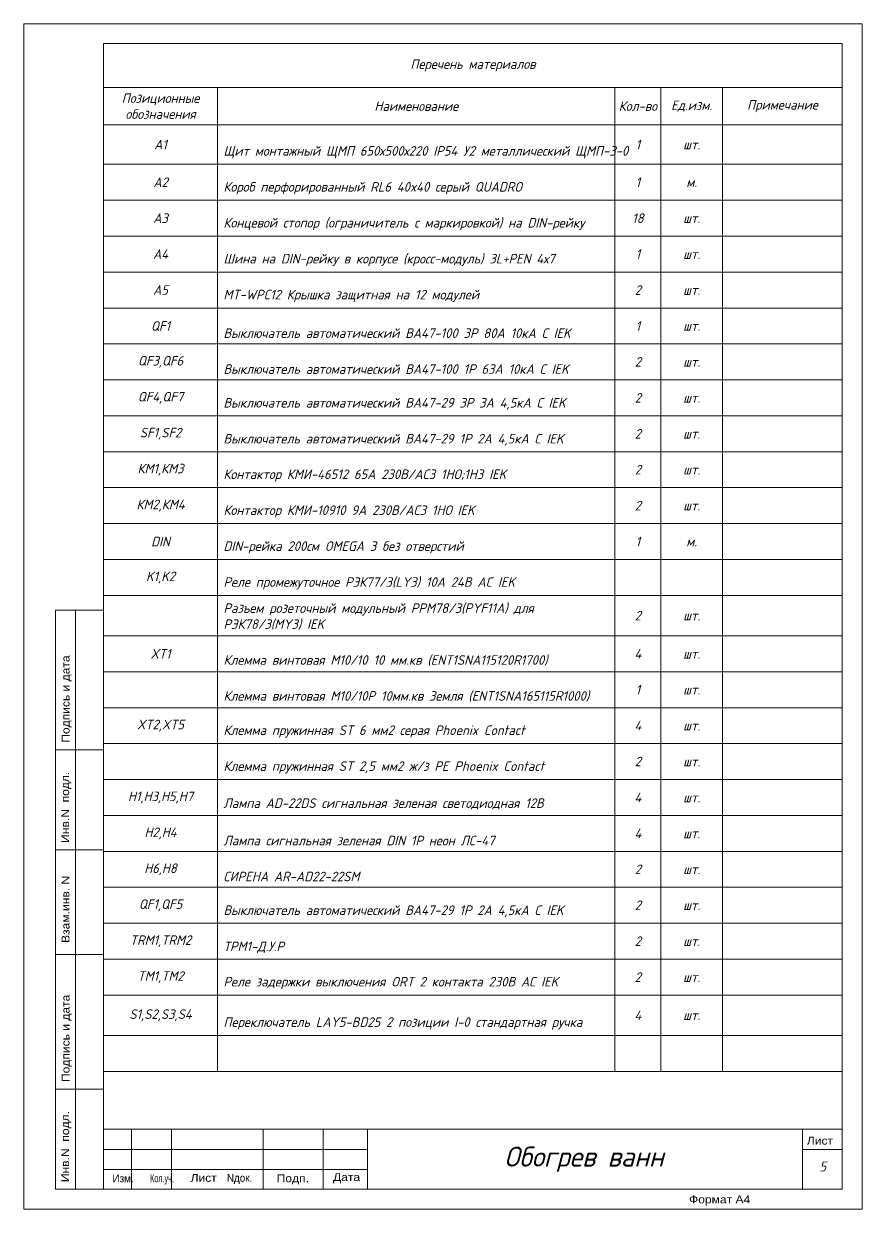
# Model space of a CAD drawing. Extents: x -319 to 3117, y -991 to 292.
# Drawn here: x 949.9 to 1159.9, y -5 to 292 of the extents above; entities that cross this region are included whole.
import ezdxf

# ---------------------------------------------------------------- set-up
doc = ezdxf.new("R2010")
doc.units = 0
doc.linetypes.add('Caddy_Solid', pattern=[0])
doc.layers.get('0').update_dxf_attribs({"lineweight": 15})
doc.layers.add('SYMS', color=7, linetype='Continuous')
doc.styles.add('Caddy_Vectorfont1n', font='arial.ttf', dxfattribs={"width": 1.1})
doc.styles.add('Caddy_Vectorfont1p', font='arial.ttf', dxfattribs={"width": 0.9})
doc.styles.get("Standard").update_dxf_attribs({"font": 'GOST_Common Italic_0.ttf'})

# ---------------------------------------------------------------- blocks, each defined once
blk = doc.blocks.new('*T167')
at = {"color": 0, "linetype": 'ByBlock', "lineweight": -2, "transparency": 16777216}
for p, q in [((0, 0), (185, 0)), ((0, 0), (0, -257.52)), ((185, 0), (185, -257.52)), ((0, -11), (185, -11)), ((28.52, -11), (28.52, -257.52)), ((128.07, -11), (128.07, -257.52)), ((139.53, -11), (139.53, -257.52)), ((154.99, -11), (154.99, -257.52)), ((0, -20.4), (185, -20.4)), ((0, -30.28), (185, -30.28)), ((0, -39.28), (185, -39.28)), ((0, -48.28), (185, -48.28)), ((0, -57.28), (185, -57.28)), ((0, -66.28), (185, -66.28)), ((0, -75.28), (185, -75.28)), ((0, -84.28), (185, -84.28)), ((0, -93.28), (185, -93.28)), ((0, -102.28), (185, -102.28)), ((0, -111.28), (185, -111.28)), ((0, -120.28), (185, -120.28)), ((0, -129.28), (185, -129.28)), ((0, -138.28), (185, -138.28)), ((0, -148.4), (185, -148.4)), ((0, -157.4), (185, -157.4)), ((0, -166.4), (185, -166.4)), ((0, -175.4), (185, -175.4)), ((0, -184.4), (185, -184.4)), ((0, -193.4), (185, -193.4)), ((0, -202.4), (185, -202.4)), ((0, -211.4), (185, -211.4)), ((0, -220.4), (185, -220.4)), ((0, -229.4), (185, -229.4)), ((0, -238.4), (185, -238.4)), ((0, -248.52), (185, -248.52)), ((0, -257.52), (185, -257.52))]:
    blk.add_line(p, q, dxfattribs=at)
at = {"color": 0, "transparency": 16777216, "char_height": 2.4}
for s, insert, width, attachment_point in [('Перечень материалов', (92.5, -5.5), 182, 5), ('Позиционные обозначения', (14.26, -15.7), 25.5233, 5), ('Наименование', (78.3, -15.7), 96.5435, 5), ('Кол-во', (133.8, -15.7), 8.4588, 5), ('Eд.изм.', (147.26, -15.7), 12.4693, 5), ('Примечание', (170, -15.7), 27.0051, 5), ('A1', (14.26, -25.34), 25.5233, 5), ('Щит монтажный ЩМП 650х500х220 IP54 У2 металлический ЩМП-3-0', (30.02, -28.78), 96.5435, 7), ('1', (133.8, -25.34), 8.4588, 5), ('шт.', (147.26, -25.34), 12.4693, 5), ('A2', (14.26, -34.78), 25.5233, 5), ('Короб перфорированный RL6 40x40 серый QUADRO', (30.02, -37.78), 96.5435, 7), ('1', (133.8, -34.78), 8.4588, 5), ('м.', (147.26, -34.78), 12.4693, 5), ('A3', (14.26, -43.78), 25.5233, 5), ('Концевой стопор (ограничитель с маркировкой) на DIN-рейку', (30.02, -46.78), 96.5435, 7), ('18', (133.8, -43.78), 8.4588, 5), ('шт.', (147.26, -43.78), 12.4693, 5), ('A4', (14.26, -52.78), 25.5233, 5), ('Шина на DIN-рейку в корпусе (кросс-модуль) 3L+PEN 4х7', (30.02, -55.78), 96.5435, 7), ('1', (133.8, -52.78), 8.4588, 5), ('шт.', (147.26, -52.78), 12.4693, 5), ('A5', (14.26, -61.78), 25.5233, 5), ('MT-WPC12 Крышка защитная на 12 модулей', (30.02, -64.78), 96.5435, 7), ('2', (133.8, -61.78), 8.4588, 5), ('шт.', (147.26, -61.78), 12.4693, 5), ('QF1', (14.26, -70.78), 25.5233, 5), ('1', (133.8, -70.78), 8.4588, 5), ('шт.', (147.26, -70.78), 12.4693, 5), ('Выключатель автоматический ВА47-100 3Р 80А 10кА С IEK', (30.02, -73.78), 96.5435, 7), ('QF3,QF6', (14.26, -79.78), 25.5233, 5), ('2', (133.8, -79.78), 8.4588, 5), ('шт.', (147.26, -79.78), 12.4693, 5), ('Выключатель автоматический ВА47-100 1Р 63А 10кА С IEK', (30.02, -82.78), 96.5435, 7), ('QF4,QF7', (14.26, -88.78), 25.5233, 5), ('Выключатель автоматический ВА47-29 3Р 3А 4,5кА С IEK', (30.02, -91.78), 96.5435, 7), ('2', (133.8, -88.78), 8.4588, 5), ('шт.', (147.26, -88.78), 12.4693, 5), ('SF1,SF2', (14.26, -97.78), 25.5233, 5), ('Выключатель автоматический ВА47-29 1Р 2А 4,5кА С IEK', (30.02, -100.78), 96.5435, 7), ('2', (133.8, -97.78), 8.4588, 5), ('шт.', (147.26, -97.78), 12.4693, 5), ('КМ1,КМ3', (14.26, -106.78), 25.5233, 5), ('Контактор КМИ-46512 65А 230В/АС3 1НО;1НЗ IEK', (30.02, -109.78), 96.5435, 7), ('2', (133.8, -106.78), 8.4588, 5), ('шт.', (147.26, -106.78), 12.4693, 5), ('КМ2,КМ4', (14.26, -115.78), 25.5233, 5), ('Контактор КМИ-10910 9А 230В/АС3 1НО IEK', (30.02, -118.78), 96.5435, 7), ('2', (133.8, -115.78), 8.4588, 5), ('шт.', (147.26, -115.78), 12.4693, 5), ('DIN', (14.26, -124.78), 25.5233, 5), ('DIN-рейка 200см OMEGA 3 без отверстий', (30.02, -127.78), 96.5435, 7), ('1', (133.8, -124.78), 8.4588, 5), ('м.', (147.26, -124.78), 12.4693, 5), ('K1,K2', (14.26, -133.78), 25.5233, 5), ('Реле промежуточное РЭК77/3(LY3) 10А 24В АC IEK', (30.02, -136.78), 96.5435, 7), ('Разъем розеточный модульный РРМ78/3(PYF11A) для РЭК78/3(MY3) IEK', (30.02, -146.9), 96.5435, 7), ('2', (133.8, -143.34), 8.4588, 5), ('шт.', (147.26, -143.34), 12.4693, 5), ('XT1', (14.26, -152.9), 25.5233, 5), ('Клемма винтовая M10/10 10 мм.кв (ENT1SNA115120R1700)', (30.02, -155.9), 96.5435, 7), ('4', (133.8, -152.9), 8.4588, 5), ('шт.', (147.26, -152.9), 12.4693, 5), ('Клемма винтовая M10/10P 10мм.кв Земля (ENT1SNA165115R1000)', (30.02, -164.9), 96.5435, 7), ('1', (133.8, -161.9), 8.4588, 5), ('шт.', (147.26, -161.9), 12.4693, 5), ('XT2,XT5', (14.26, -170.9), 25.5233, 5), ('Клемма пружинная ST 6 мм2 серая Phoenix Contact', (30.02, -173.9), 96.5435, 7), ('4', (133.8, -170.9), 8.4588, 5), ('шт.', (147.26, -170.9), 12.4693, 5), ('Клемма пружинная ST 2,5 мм2 ж/з PE Phoenix Contact', (30.02, -182.9), 96.5435, 7), ('2', (133.8, -179.9), 8.4588, 5), ('шт.', (147.26, -179.9), 12.4693, 5), ('H1,H3,H5,H7', (14.26, -188.9), 25.5233, 5), ('Лампа AD-22DS сигнальная зеленая светодиодная 12В', (30.02, -191.9), 96.5435, 7), ('4', (133.8, -188.9), 8.4588, 5), ('шт.', (147.26, -188.9), 12.4693, 5), ('H2,H4', (14.26, -197.9), 25.5233, 5), ('Лампа сигнальная зеленая DIN 1P неон ЛС-47', (30.02, -200.9), 96.5435, 7), ('4', (133.8, -197.9), 8.4588, 5), ('шт.', (147.26, -197.9), 12.4693, 5), ('H6,H8', (14.26, -206.9), 25.5233, 5), ('СИРЕНА AR-AD22-22SM', (30.02, -209.9), 96.5435, 7), ('2', (133.8, -206.9), 8.4588, 5), ('шт.', (147.26, -206.9), 12.4693, 5), ('QF1,QF5', (14.26, -215.9), 25.5233, 5), ('Выключатель автоматический ВА47-29 1Р 2А 4,5кА С IEK', (30.02, -218.9), 96.5435, 7), ('2', (133.8, -215.9), 8.4588, 5), ('шт.', (147.26, -215.9), 12.4693, 5), ('TRM1,TRM2', (14.26, -224.9), 25.5233, 5), ('ТРМ1-Д.У.Р', (30.02, -227.9), 96.5435, 7), ('2', (133.8, -224.9), 8.4588, 5), ('шт.', (147.26, -224.9), 12.4693, 5), ('TM1,TM2', (14.26, -233.9), 25.5233, 5), ('Реле задержки выключения ORT 2 контакта 230В AС IEK', (30.02, -236.9), 96.5435, 7), ('2', (133.8, -233.9), 8.4588, 5), ('шт.', (147.26, -233.9), 12.4693, 5), ('S1,S2,S3,S4', (14.26, -243.46), 25.5233, 5), ('4', (133.8, -243.46), 8.4588, 5), ('шт.', (147.26, -243.46), 12.4693, 5), ('Переключатель LAY5-BD25 2 позиции I-0 стандартная ручка', (30.02, -247.02), 96.5435, 7)]:
    blk.add_mtext(s, dxfattribs=dict(at, insert=insert, width=width, attachment_point=attachment_point))

msp = doc.modelspace()

# ---------------------------------------------------------------- linework, layer by layer
at = {"linetype": 'Caddy_Solid'}
for p, q in [((1159.859, 292), (949.859, 292)), ((949.859, 292), (949.859, -5)), ((1159.859, -5), (1159.859, 292)), ((969.859, 0.061), (969.859, 287.061)), ((1154.859, 287.061), (969.859, 287.061)), ((957.859, 0.061), (957.859, 145.061)), ((957.859, 145.061), (969.859, 145.061)), ((962.859, 145.061), (962.859, 0.061)), ((957.859, 110.061), (969.859, 110.061)), ((957.859, 85.061), (969.859, 85.061)), ((957.859, 58.801), (969.859, 58.801)), ((957.859, 25.061), (969.859, 25.061)), ((1154.859, 15.061), (969.859, 15.061)), ((976.859, 0), (976.859, 15)), ((986.859, 0), (986.859, 15)), ((1009.859, 0), (1009.859, 15)), ((1024.859, 0), (1024.859, 15)), ((1035.917, 0), (1035.917, 15)), ((1144.859, 0.061), (1144.859, 15.061)), ((1035.917, 10), (969.859, 10)), ((1144.859, 10), (1154.859, 10)), ((969.859, 5), (1035.917, 5)), ((1154.859, 0.061), (957.859, 0.061)), ((949.859, -5), (1159.859, -5))]:
    msp.add_line(p, q, dxfattribs=at)
msp.add_line((1154.859, 287.061), (1154.859, 0.061))

# ---------------------------------------------------------------- block references
msp.add_blockref('*T167', (969.859, 287.061))

# ---------------------------------------------------------------- texts
at = {"style": 'Caddy_Vectorfont1n', "width": 1.1}
for s, p in [('Подпись и дата', (961.327, 111.88)), ('Инв.N  подл.', (961.23, 86.796)), ('Взам.инв. N', (961.32, 61.728)), ('Подпись и дата', (961.327, 26.88)), ('Инв.N  подл.', (961.23, 1.796))]:
    msp.add_text(s, height=1.965, rotation=90, dxfattribs=at).set_placement(p)
for s, style, width, p in [('Лист', 'Caddy_Vectorfont1n', 1.1, (1145.981, 11.205)), ('Изм.', 'Caddy_Vectorfont1p', 0.9, (972.097, 1.773)), ('Кол.уч.', 'Caddy_Vectorfont1p', 0.603, (981.495, 1.788)), ('Лист', 'Caddy_Vectorfont1n', 1.1, (991.645, 1.888)), ('Nдок.', 'Caddy_Vectorfont1p', 0.9, (1000.74, 1.883)), ('Подп.', 'Caddy_Vectorfont1n', 1.1, (1013.204, 1.786)), ('Дата', 'Caddy_Vectorfont1n', 1.1, (1027.32, 2.078)), ('Формат A4', 'Caddy_Vectorfont1n', 1.1, (1116.482, -3.505))]:
    msp.add_text(s, height=1.965, dxfattribs=dict(style=style, width=width)).set_placement(p)
at = {"insert": (1070.202, 10.7), "char_height": 5, "width": 44.16761, "attachment_point": 1}
msp.add_mtext('Обогрев ванн\\P', dxfattribs=at)
at = {"layer": 'SYMS', "insert": (1149.087, 6.967), "char_height": 2.5, "attachment_point": 1}
msp.add_mtext_dynamic_manual_height_columns('5', width=31.316, gutter_width=12.5, heights=[3.054], dxfattribs=at)

doc.saveas('drawing.dxf')
